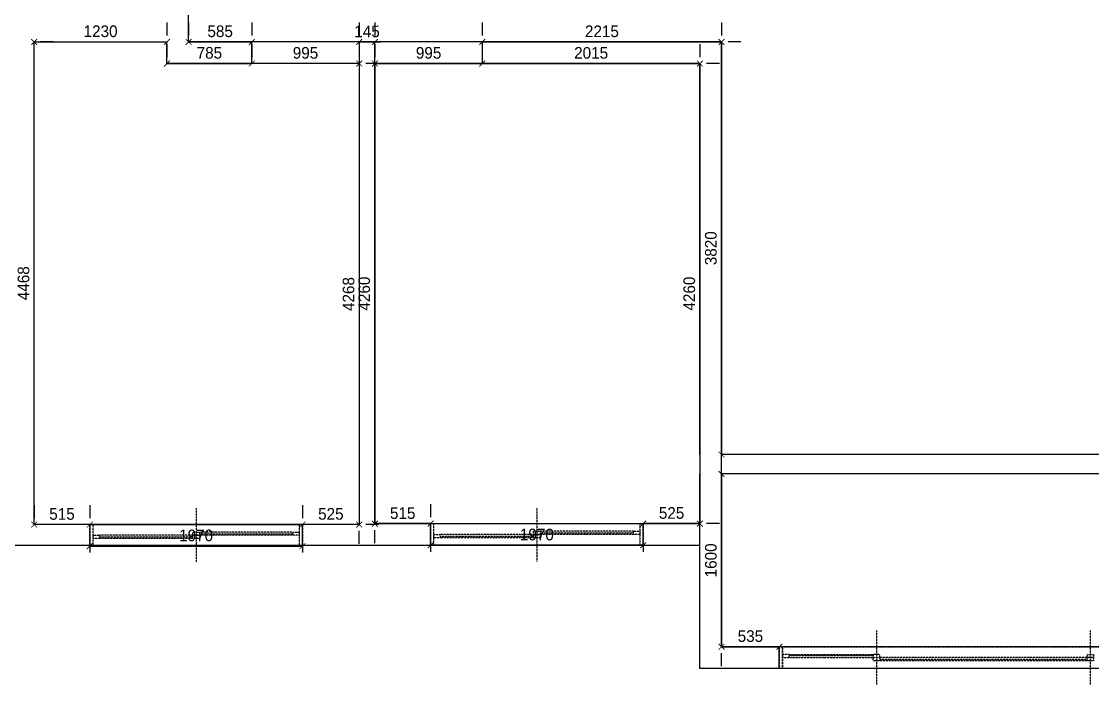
# Model space of a CAD drawing. Header units: millimetres. Extents: x 217202 to 745838, y -6815 to 171372.
# Drawn here: x 401974 to 411893, y 2699 to 8839 of the extents above; entities that cross this region are included whole.
import ezdxf

# ---------------------------------------------------------------- set-up
doc = ezdxf.new("R2010")
doc.units = ezdxf.units.MM
doc.header["$PDMODE"] = 3
doc.linetypes.add('DASHED', pattern=[0.75, 0.5, -0.25])
doc.layers.get('DEFPOINTS').update_dxf_attribs({"color": 248})
doc.layers.add('C-WALL1', color=2, linetype='Continuous')
doc.layers.add('FUR', color=8, linetype='DASHED')
doc.styles.add('YOURNAME', font='HY울릉도M.TTF')
doc.dimstyles.new('YOURNAME-60', dxfattribs={"dimscale": 60, "dimtxt": 1.8, "dimasz": 0.9, "dimexe": 1, "dimexo": 3, "dimgap": 0.7, "dimtad": 1, "dimdec": 0, "dimzin": 0, "dimdsep": 46, "dimtxsty": 'YOURNAME', "dimblk": 'ARCHTICK', "dimcen": 0, "dimclrd": 1, "dimclre": 1, "dimclrt": 7, "dimadec": 0, "dimazin": 0, "dimtfac": 1, "dimtdec": 0, "dimtix": 1, "dimtmove": 2, "dimatfit": 3, "dimldrblk": 'ARCHTICK', "dimfxl": 1, "dimtolj": 1, "dimtzin": 0, "dimarcsym": 0})

# ---------------------------------------------------------------- blocks, each defined once
blk = doc.blocks.new('_ArchTick')
at = {"color": 0, "linetype": 'ByBlock', "const_width": 0.15}
blk.add_lwpolyline([(-0.5, -0.5), (0.5, 0.5)], dxfattribs=at)
blk = doc.blocks.new('*D995')
at = {"layer": 'C-WALL1', "color": 1, "lineweight": -2, "transparency": 16777216}
for p, q in [((403522.1, 8829.2), (403522.1, 8709.2)), ((404107.1, 8829.2), (404107.1, 8709.2)), ((403522.1, 8649.2), (404107.1, 8649.2))]:
    blk.add_line(p, q, dxfattribs=at)
at = {"layer": 'DEFPOINTS', "color": 0, "transparency": 16777216}
for p in [(403522.1, 8649.2), (404107.1, 8649.2), (404107.1, 8649.2)]:
    blk.add_point(p, dxfattribs=at)
at = {"layer": 'C-WALL1', "color": 1, "lineweight": -2, "transparency": 16777216, "xscale": 54, "yscale": 54, "zscale": 54, "rotation": 180}
blk.add_blockref('_ArchTick', (403522.1, 8649.2), dxfattribs=at)
at = {"layer": 'C-WALL1', "color": 1, "lineweight": -2, "transparency": 16777216, "xscale": 54, "yscale": 54, "zscale": 54}
blk.add_blockref('_ArchTick', (404107.1, 8649.2), dxfattribs=at)
at = {"layer": 'C-WALL1', "color": 7, "transparency": 16777216, "insert": (403814.6, 8747.4), "char_height": 108, "attachment_point": 5, "style": 'YOURNAME'}
blk.add_mtext('\\A1;585', dxfattribs=at)
blk = doc.blocks.new('*D996')
at = {"layer": 'C-WALL1', "color": 1, "lineweight": -2, "transparency": 16777216}
for p, q in [((405102.1, 8829.2), (405102.1, 8709.2)), ((405247.1, 8829.2), (405247.1, 8709.2)), ((405102.1, 8649.2), (405048.1, 8649.2)), ((405102.1, 8649.2), (405247.1, 8649.2)), ((405247.1, 8649.2), (405301.1, 8649.2))]:
    blk.add_line(p, q, dxfattribs=at)
at = {"layer": 'DEFPOINTS', "color": 0, "transparency": 16777216}
for p in [(405102.1, 8649.2), (405247.1, 8649.2), (405247.1, 8649.2)]:
    blk.add_point(p, dxfattribs=at)
at = {"layer": 'C-WALL1', "color": 1, "lineweight": -2, "transparency": 16777216, "xscale": 54, "yscale": 54, "zscale": 54}
blk.add_blockref('_ArchTick', (405102.1, 8649.2), dxfattribs=at)
at = {"layer": 'C-WALL1', "color": 1, "lineweight": -2, "transparency": 16777216, "xscale": 54, "yscale": 54, "zscale": 54, "rotation": 180}
blk.add_blockref('_ArchTick', (405247.1, 8649.2), dxfattribs=at)
at = {"layer": 'C-WALL1', "color": 7, "transparency": 16777216, "insert": (405174.6, 8746.3), "char_height": 108, "attachment_point": 5, "style": 'YOURNAME'}
blk.add_mtext('\\A1;145', dxfattribs=at)
blk = doc.blocks.new('*D997')
at = {"layer": 'C-WALL1', "color": 1, "lineweight": -2, "transparency": 16777216}
for p, q in [((406242.1, 8829.2), (406242.1, 8709.2)), ((408457.1, 8829.2), (408457.1, 8709.2)), ((406242.1, 8649.2), (408457.1, 8649.2))]:
    blk.add_line(p, q, dxfattribs=at)
at = {"layer": 'DEFPOINTS', "color": 0, "transparency": 16777216}
for p in [(406242.1, 8649.2), (408457.1, 8649.2), (408457.1, 8649.2)]:
    blk.add_point(p, dxfattribs=at)
at = {"layer": 'C-WALL1', "color": 1, "lineweight": -2, "transparency": 16777216, "xscale": 54, "yscale": 54, "zscale": 54, "rotation": 180}
blk.add_blockref('_ArchTick', (406242.1, 8649.2), dxfattribs=at)
at = {"layer": 'C-WALL1', "color": 1, "lineweight": -2, "transparency": 16777216, "xscale": 54, "yscale": 54, "zscale": 54}
blk.add_blockref('_ArchTick', (408457.1, 8649.2), dxfattribs=at)
at = {"layer": 'C-WALL1', "color": 7, "transparency": 16777216, "insert": (407349.6, 8747.3), "char_height": 108, "attachment_point": 5, "style": 'YOURNAME'}
blk.add_mtext('\\A1;2215', dxfattribs=at)
blk = doc.blocks.new('*D998')
at = {"layer": 'C-WALL1', "color": 1, "lineweight": -2, "transparency": 16777216}
for p, q in [((408457.1, 8649.2), (408457.1, 4829.2)), ((408637.1, 8649.2), (408517.1, 8649.2)), ((408637.1, 4829.2), (408517.1, 4829.2))]:
    blk.add_line(p, q, dxfattribs=at)
at = {"layer": 'DEFPOINTS', "color": 0, "transparency": 16777216}
for p in [(408457.1, 8649.2), (408457.1, 4829.2), (408457.1, 4829.2)]:
    blk.add_point(p, dxfattribs=at)
at = {"layer": 'C-WALL1', "color": 1, "lineweight": -2, "transparency": 16777216, "xscale": 54, "yscale": 54, "zscale": 54}
for p, rotation in [((408457.1, 8649.2), 90), ((408457.1, 4829.2), 270)]:
    blk.add_blockref('_ArchTick', p, dxfattribs=dict(at, rotation=rotation))
at = {"layer": 'C-WALL1', "color": 7, "transparency": 16777216, "insert": (408358.8, 6739.2), "char_height": 108, "attachment_point": 5, "rotation": 90, "style": 'YOURNAME'}
blk.add_mtext('\\A1;3820', dxfattribs=at)
blk = doc.blocks.new('*D999')
at = {"layer": 'C-WALL1', "color": 1, "lineweight": -2, "transparency": 16777216}
for p, q in [((408457.1, 4649.2), (408457.1, 3049.2)), ((408637.1, 4649.2), (408517.1, 4649.2)), ((408637.1, 3049.2), (408517.1, 3049.2))]:
    blk.add_line(p, q, dxfattribs=at)
at = {"layer": 'DEFPOINTS', "color": 0, "transparency": 16777216}
for p in [(408457.1, 4649.2), (408457.1, 3049.2), (408457.1, 3049.2)]:
    blk.add_point(p, dxfattribs=at)
at = {"layer": 'C-WALL1', "color": 1, "lineweight": -2, "transparency": 16777216, "xscale": 54, "yscale": 54, "zscale": 54}
for p, rotation in [((408457.1, 4649.2), 90), ((408457.1, 3049.2), 270)]:
    blk.add_blockref('_ArchTick', p, dxfattribs=dict(at, rotation=rotation))
at = {"layer": 'C-WALL1', "color": 7, "transparency": 16777216, "insert": (408358.8, 3849.2), "char_height": 108, "attachment_point": 5, "rotation": 90, "style": 'YOURNAME'}
blk.add_mtext('\\A1;1600', dxfattribs=at)
blk = doc.blocks.new('*D1000')
at = {"layer": 'C-WALL1', "color": 1, "lineweight": -2, "transparency": 16777216}
for p, q in [((408457.1, 3049.2), (408992.1, 3049.2)), ((408457.1, 2869.2), (408457.1, 2989.2)), ((408992.1, 2869.2), (408992.1, 2989.2))]:
    blk.add_line(p, q, dxfattribs=at)
at = {"layer": 'DEFPOINTS', "color": 0, "transparency": 16777216}
for p in [(408457.1, 3049.2), (408992.1, 3049.2), (408992.1, 3049.2)]:
    blk.add_point(p, dxfattribs=at)
at = {"layer": 'C-WALL1', "color": 1, "lineweight": -2, "transparency": 16777216, "xscale": 54, "yscale": 54, "zscale": 54, "rotation": 180}
blk.add_blockref('_ArchTick', (408457.1, 3049.2), dxfattribs=at)
at = {"layer": 'C-WALL1', "color": 1, "lineweight": -2, "transparency": 16777216, "xscale": 54, "yscale": 54, "zscale": 54}
blk.add_blockref('_ArchTick', (408992.1, 3049.2), dxfattribs=at)
at = {"layer": 'C-WALL1', "color": 7, "transparency": 16777216, "insert": (408724.6, 3147.4), "char_height": 108, "attachment_point": 5, "style": 'YOURNAME'}
blk.add_mtext('\\A1;535', dxfattribs=at)
blk = doc.blocks.new('*D1028')
at = {"layer": 'C-WALL1', "color": 1, "lineweight": -2, "transparency": 16777216}
for p, q in [((406242.1, 8629.2), (406242.1, 8509.2)), ((408257.1, 8629.2), (408257.1, 8509.2)), ((408257.1, 8449.2), (406242.1, 8449.2))]:
    blk.add_line(p, q, dxfattribs=at)
at = {"layer": 'DEFPOINTS', "color": 0, "transparency": 16777216}
for p in [(406242.1, 8449.2), (406242.1, 8449.2), (408257.1, 8449.2)]:
    blk.add_point(p, dxfattribs=at)
at = {"layer": 'C-WALL1', "color": 1, "lineweight": -2, "transparency": 16777216, "xscale": 54, "yscale": 54, "zscale": 54, "rotation": 180}
blk.add_blockref('_ArchTick', (406242.1, 8449.2), dxfattribs=at)
at = {"layer": 'C-WALL1', "color": 1, "lineweight": -2, "transparency": 16777216, "xscale": 54, "yscale": 54, "zscale": 54}
blk.add_blockref('_ArchTick', (408257.1, 8449.2), dxfattribs=at)
at = {"layer": 'C-WALL1', "color": 7, "transparency": 16777216, "insert": (407249.6, 8547.4), "char_height": 108, "attachment_point": 5, "style": 'YOURNAME'}
blk.add_mtext('\\A1;2015', dxfattribs=at)
blk = doc.blocks.new('*D1029')
at = {"layer": 'C-WALL1', "color": 1, "lineweight": -2, "transparency": 16777216}
for p, q in [((408257.1, 8449.2), (408257.1, 4189.2)), ((408437.1, 8449.2), (408317.1, 8449.2)), ((408437.1, 4189.2), (408317.1, 4189.2))]:
    blk.add_line(p, q, dxfattribs=at)
at = {"layer": 'DEFPOINTS', "color": 0, "transparency": 16777216}
for p in [(408257.1, 8449.2), (408257.1, 4189.2), (408257.1, 4189.2)]:
    blk.add_point(p, dxfattribs=at)
at = {"layer": 'C-WALL1', "color": 1, "lineweight": -2, "transparency": 16777216, "xscale": 54, "yscale": 54, "zscale": 54}
for p, rotation in [((408257.1, 8449.2), 90), ((408257.1, 4189.2), 270)]:
    blk.add_blockref('_ArchTick', p, dxfattribs=dict(at, rotation=rotation))
at = {"layer": 'C-WALL1', "color": 7, "transparency": 16777216, "insert": (408158.8, 6319.2), "char_height": 108, "attachment_point": 5, "rotation": 90, "style": 'YOURNAME'}
blk.add_mtext('\\A1;4260', dxfattribs=at)
blk = doc.blocks.new('*D1030')
at = {"layer": 'C-WALL1', "color": 1, "lineweight": -2, "transparency": 16777216}
for p, q in [((408257.1, 4189.2), (407732.1, 4189.2)), ((407732.1, 4009.2), (407732.1, 4129.2)), ((408257.1, 4009.2), (408257.1, 4129.2))]:
    blk.add_line(p, q, dxfattribs=at)
at = {"layer": 'DEFPOINTS', "color": 0, "transparency": 16777216}
for p in [(407732.1, 4189.2), (407732.1, 4189.2), (408257.1, 4189.2)]:
    blk.add_point(p, dxfattribs=at)
at = {"layer": 'C-WALL1', "color": 1, "lineweight": -2, "transparency": 16777216, "xscale": 54, "yscale": 54, "zscale": 54, "rotation": 180}
blk.add_blockref('_ArchTick', (407732.1, 4189.2), dxfattribs=at)
at = {"layer": 'C-WALL1', "color": 1, "lineweight": -2, "transparency": 16777216, "xscale": 54, "yscale": 54, "zscale": 54}
blk.add_blockref('_ArchTick', (408257.1, 4189.2), dxfattribs=at)
at = {"layer": 'C-WALL1', "color": 7, "transparency": 16777216, "insert": (407994.6, 4287.3), "char_height": 108, "attachment_point": 5, "style": 'YOURNAME'}
blk.add_mtext('\\A1;525', dxfattribs=at)
blk = doc.blocks.new('*D1031')
at = {"layer": 'C-WALL1', "color": 1, "lineweight": -2, "transparency": 16777216}
for p, q in [((405762.1, 4009.2), (405762.1, 3929.2)), ((407732.1, 3989.2), (405762.1, 3989.2)), ((407732.1, 4009.2), (407732.1, 3929.2))]:
    blk.add_line(p, q, dxfattribs=at)
at = {"layer": 'DEFPOINTS', "color": 0, "transparency": 16777216}
for p in [(405762.1, 4189.2), (407732.1, 4189.2), (405762.1, 3989.2)]:
    blk.add_point(p, dxfattribs=at)
at = {"layer": 'C-WALL1', "color": 1, "lineweight": -2, "transparency": 16777216, "xscale": 54, "yscale": 54, "zscale": 54, "rotation": 180}
blk.add_blockref('_ArchTick', (405762.1, 3989.2), dxfattribs=at)
at = {"layer": 'C-WALL1', "color": 1, "lineweight": -2, "transparency": 16777216, "xscale": 54, "yscale": 54, "zscale": 54}
blk.add_blockref('_ArchTick', (407732.1, 3989.2), dxfattribs=at)
at = {"layer": 'C-WALL1', "color": 7, "transparency": 16777216, "insert": (406747.1, 4087.5), "char_height": 108, "attachment_point": 5, "style": 'YOURNAME'}
blk.add_mtext('\\A1;1970', dxfattribs=at)
blk = doc.blocks.new('*D1032')
at = {"layer": 'C-WALL1', "color": 1, "lineweight": -2, "transparency": 16777216}
for p, q in [((405762.1, 4369.2), (405762.1, 4249.2)), ((405762.1, 4189.2), (405247.1, 4189.2)), ((405247.1, 4009.2), (405247.1, 4129.2))]:
    blk.add_line(p, q, dxfattribs=at)
at = {"layer": 'DEFPOINTS', "color": 0, "transparency": 16777216}
for p in [(405247.1, 4189.2), (405247.1, 4189.2), (405762.1, 4189.2)]:
    blk.add_point(p, dxfattribs=at)
at = {"layer": 'C-WALL1', "color": 1, "lineweight": -2, "transparency": 16777216, "xscale": 54, "yscale": 54, "zscale": 54, "rotation": 180}
blk.add_blockref('_ArchTick', (405247.1, 4189.2), dxfattribs=at)
at = {"layer": 'C-WALL1', "color": 1, "lineweight": -2, "transparency": 16777216, "xscale": 54, "yscale": 54, "zscale": 54}
blk.add_blockref('_ArchTick', (405762.1, 4189.2), dxfattribs=at)
at = {"layer": 'C-WALL1', "color": 7, "transparency": 16777216, "insert": (405504.6, 4286.3), "char_height": 108, "attachment_point": 5, "style": 'YOURNAME'}
blk.add_mtext('\\A1;515', dxfattribs=at)
blk = doc.blocks.new('*D1033')
at = {"layer": 'C-WALL1', "color": 1, "lineweight": -2, "transparency": 16777216}
for p, q in [((405247.1, 4189.2), (405247.1, 8449.2)), ((405427.1, 8449.2), (405307.1, 8449.2)), ((405427.1, 4189.2), (405307.1, 4189.2))]:
    blk.add_line(p, q, dxfattribs=at)
at = {"layer": 'DEFPOINTS', "color": 0, "transparency": 16777216}
for p in [(405247.1, 8449.2), (405247.1, 8449.2), (405247.1, 4189.2)]:
    blk.add_point(p, dxfattribs=at)
at = {"layer": 'C-WALL1', "color": 1, "lineweight": -2, "transparency": 16777216, "xscale": 54, "yscale": 54, "zscale": 54}
for p, rotation in [((405247.1, 8449.2), 90), ((405247.1, 4189.2), 270)]:
    blk.add_blockref('_ArchTick', p, dxfattribs=dict(at, rotation=rotation))
at = {"layer": 'C-WALL1', "color": 7, "transparency": 16777216, "insert": (405148.8, 6319.2), "char_height": 108, "attachment_point": 5, "rotation": 90, "style": 'YOURNAME'}
blk.add_mtext('\\A1;4260', dxfattribs=at)
blk = doc.blocks.new('*D1034')
at = {"layer": 'C-WALL1', "color": 1, "lineweight": -2, "transparency": 16777216}
for p, q in [((405247.1, 8629.2), (405247.1, 8509.2)), ((406242.1, 8629.2), (406242.1, 8509.2)), ((405247.1, 8449.2), (406242.1, 8449.2))]:
    blk.add_line(p, q, dxfattribs=at)
at = {"layer": 'DEFPOINTS', "color": 0, "transparency": 16777216}
for p in [(405247.1, 8449.2), (406242.1, 8449.2), (406242.1, 8449.2)]:
    blk.add_point(p, dxfattribs=at)
at = {"layer": 'C-WALL1', "color": 1, "lineweight": -2, "transparency": 16777216, "xscale": 54, "yscale": 54, "zscale": 54, "rotation": 180}
blk.add_blockref('_ArchTick', (405247.1, 8449.2), dxfattribs=at)
at = {"layer": 'C-WALL1', "color": 1, "lineweight": -2, "transparency": 16777216, "xscale": 54, "yscale": 54, "zscale": 54}
blk.add_blockref('_ArchTick', (406242.1, 8449.2), dxfattribs=at)
at = {"layer": 'C-WALL1', "color": 7, "transparency": 16777216, "insert": (405744.6, 8547.3), "char_height": 108, "attachment_point": 5, "style": 'YOURNAME'}
blk.add_mtext('\\A1;995', dxfattribs=at)
blk = doc.blocks.new('*D1035')
at = {"layer": 'C-WALL1', "color": 1, "lineweight": -2, "transparency": 16777216}
for p, q in [((404107.1, 8629.2), (404107.1, 8509.2)), ((405102.1, 8629.2), (405102.1, 8509.2)), ((405102.1, 8449.2), (404107.1, 8449.2))]:
    blk.add_line(p, q, dxfattribs=at)
at = {"layer": 'DEFPOINTS', "color": 0, "transparency": 16777216}
for p in [(404107.1, 8449.2), (404107.1, 8449.2), (405102.1, 8449.2)]:
    blk.add_point(p, dxfattribs=at)
at = {"layer": 'C-WALL1', "color": 1, "lineweight": -2, "transparency": 16777216, "xscale": 54, "yscale": 54, "zscale": 54, "rotation": 180}
blk.add_blockref('_ArchTick', (404107.1, 8449.2), dxfattribs=at)
at = {"layer": 'C-WALL1', "color": 1, "lineweight": -2, "transparency": 16777216, "xscale": 54, "yscale": 54, "zscale": 54}
blk.add_blockref('_ArchTick', (405102.1, 8449.2), dxfattribs=at)
at = {"layer": 'C-WALL1', "color": 7, "transparency": 16777216, "insert": (404604.6, 8547.3), "char_height": 108, "attachment_point": 5, "style": 'YOURNAME'}
blk.add_mtext('\\A1;995', dxfattribs=at)
blk = doc.blocks.new('*D1036')
at = {"layer": 'C-WALL1', "color": 1, "lineweight": -2, "transparency": 16777216}
for p, q in [((405102.1, 8449.2), (405102.1, 4181.2)), ((405282.1, 8449.2), (405162.1, 8449.2)), ((405282.1, 4181.2), (405162.1, 4181.2))]:
    blk.add_line(p, q, dxfattribs=at)
at = {"layer": 'DEFPOINTS', "color": 0, "transparency": 16777216}
for p in [(405102.1, 8449.2), (405102.1, 4181.2), (405102.1, 4181.2)]:
    blk.add_point(p, dxfattribs=at)
at = {"layer": 'C-WALL1', "color": 1, "lineweight": -2, "transparency": 16777216, "xscale": 54, "yscale": 54, "zscale": 54}
for p, rotation in [((405102.1, 8449.2), 90), ((405102.1, 4181.2), 270)]:
    blk.add_blockref('_ArchTick', p, dxfattribs=dict(at, rotation=rotation))
at = {"layer": 'C-WALL1', "color": 7, "transparency": 16777216, "insert": (405003.8, 6315.2), "char_height": 108, "attachment_point": 5, "rotation": 90, "style": 'YOURNAME'}
blk.add_mtext('\\A1;4268', dxfattribs=at)
blk = doc.blocks.new('*D1037')
at = {"layer": 'C-WALL1', "color": 1, "lineweight": -2, "transparency": 16777216}
for p, q in [((404577.1, 4361.2), (404577.1, 4241.2)), ((405102.1, 4181.2), (404577.1, 4181.2)), ((405102.1, 4001.2), (405102.1, 4121.2))]:
    blk.add_line(p, q, dxfattribs=at)
at = {"layer": 'DEFPOINTS', "color": 0, "transparency": 16777216}
for p in [(404577.1, 4181.2), (404577.1, 4181.2), (405102.1, 4181.2)]:
    blk.add_point(p, dxfattribs=at)
at = {"layer": 'C-WALL1', "color": 1, "lineweight": -2, "transparency": 16777216, "xscale": 54, "yscale": 54, "zscale": 54, "rotation": 180}
blk.add_blockref('_ArchTick', (404577.1, 4181.2), dxfattribs=at)
at = {"layer": 'C-WALL1', "color": 1, "lineweight": -2, "transparency": 16777216, "xscale": 54, "yscale": 54, "zscale": 54}
blk.add_blockref('_ArchTick', (405102.1, 4181.2), dxfattribs=at)
at = {"layer": 'C-WALL1', "color": 7, "transparency": 16777216, "insert": (404839.6, 4279.3), "char_height": 108, "attachment_point": 5, "style": 'YOURNAME'}
blk.add_mtext('\\A1;525', dxfattribs=at)
blk = doc.blocks.new('*D1038')
at = {"layer": 'C-WALL1', "color": 1, "lineweight": -2, "transparency": 16777216}
for p, q in [((402607.1, 4001.2), (402607.1, 3921.2)), ((404577.1, 3981.2), (402607.1, 3981.2)), ((404577.1, 4001.2), (404577.1, 3921.2))]:
    blk.add_line(p, q, dxfattribs=at)
at = {"layer": 'DEFPOINTS', "color": 0, "transparency": 16777216}
for p in [(402607.1, 4181.2), (404577.1, 4181.2), (402607.1, 3981.2)]:
    blk.add_point(p, dxfattribs=at)
at = {"layer": 'C-WALL1', "color": 1, "lineweight": -2, "transparency": 16777216, "xscale": 54, "yscale": 54, "zscale": 54, "rotation": 180}
blk.add_blockref('_ArchTick', (402607.1, 3981.2), dxfattribs=at)
at = {"layer": 'C-WALL1', "color": 1, "lineweight": -2, "transparency": 16777216, "xscale": 54, "yscale": 54, "zscale": 54}
blk.add_blockref('_ArchTick', (404577.1, 3981.2), dxfattribs=at)
at = {"layer": 'C-WALL1', "color": 7, "transparency": 16777216, "insert": (403592.1, 4079.5), "char_height": 108, "attachment_point": 5, "style": 'YOURNAME'}
blk.add_mtext('\\A1;1970', dxfattribs=at)
blk = doc.blocks.new('*D1039')
at = {"layer": 'C-WALL1', "color": 1, "lineweight": -2, "transparency": 16777216}
for p, q in [((402092.1, 4361.2), (402092.1, 4241.2)), ((402607.1, 4361.2), (402607.1, 4241.2)), ((402607.1, 4181.2), (402092.1, 4181.2))]:
    blk.add_line(p, q, dxfattribs=at)
at = {"layer": 'DEFPOINTS', "color": 0, "transparency": 16777216}
for p in [(402092.1, 4181.2), (402092.1, 4181.2), (402607.1, 4181.2)]:
    blk.add_point(p, dxfattribs=at)
at = {"layer": 'C-WALL1', "color": 1, "lineweight": -2, "transparency": 16777216, "xscale": 54, "yscale": 54, "zscale": 54, "rotation": 180}
blk.add_blockref('_ArchTick', (402092.1, 4181.2), dxfattribs=at)
at = {"layer": 'C-WALL1', "color": 1, "lineweight": -2, "transparency": 16777216, "xscale": 54, "yscale": 54, "zscale": 54}
blk.add_blockref('_ArchTick', (402607.1, 4181.2), dxfattribs=at)
at = {"layer": 'C-WALL1', "color": 7, "transparency": 16777216, "insert": (402349.6, 4278.3), "char_height": 108, "attachment_point": 5, "style": 'YOURNAME'}
blk.add_mtext('\\A1;515', dxfattribs=at)
blk = doc.blocks.new('*D1040')
at = {"layer": 'C-WALL1', "color": 1, "lineweight": -2, "transparency": 16777216}
for p, q in [((402092.1, 4181.2), (402092.1, 8649.2)), ((402272.1, 8649.2), (402152.1, 8649.2)), ((402272.1, 4181.2), (402152.1, 4181.2))]:
    blk.add_line(p, q, dxfattribs=at)
at = {"layer": 'DEFPOINTS', "color": 0, "transparency": 16777216}
for p in [(402092.1, 8649.2), (402092.1, 8649.2), (402092.1, 4181.2)]:
    blk.add_point(p, dxfattribs=at)
at = {"layer": 'C-WALL1', "color": 1, "lineweight": -2, "transparency": 16777216, "xscale": 54, "yscale": 54, "zscale": 54}
for p, rotation in [((402092.1, 8649.2), 90), ((402092.1, 4181.2), 270)]:
    blk.add_blockref('_ArchTick', p, dxfattribs=dict(at, rotation=rotation))
at = {"layer": 'C-WALL1', "color": 7, "transparency": 16777216, "insert": (401993.8, 6415.2), "char_height": 108, "attachment_point": 5, "rotation": 90, "style": 'YOURNAME'}
blk.add_mtext('\\A1;4468', dxfattribs=at)
blk = doc.blocks.new('*D1041')
at = {"layer": 'C-WALL1', "color": 1, "lineweight": -2, "transparency": 16777216}
for p, q in [((403322.1, 8829.2), (403322.1, 8709.2)), ((402092.1, 8649.2), (403322.1, 8649.2)), ((402092.1, 8469.2), (402092.1, 8589.2))]:
    blk.add_line(p, q, dxfattribs=at)
at = {"layer": 'DEFPOINTS', "color": 0, "transparency": 16777216}
for p in [(402092.1, 8649.2), (403322.1, 8649.2), (403322.1, 8649.2)]:
    blk.add_point(p, dxfattribs=at)
at = {"layer": 'C-WALL1', "color": 1, "lineweight": -2, "transparency": 16777216, "xscale": 54, "yscale": 54, "zscale": 54, "rotation": 180}
blk.add_blockref('_ArchTick', (402092.1, 8649.2), dxfattribs=at)
at = {"layer": 'C-WALL1', "color": 1, "lineweight": -2, "transparency": 16777216, "xscale": 54, "yscale": 54, "zscale": 54}
blk.add_blockref('_ArchTick', (403322.1, 8649.2), dxfattribs=at)
at = {"layer": 'C-WALL1', "color": 7, "transparency": 16777216, "insert": (402707.1, 8747.4), "char_height": 108, "attachment_point": 5, "style": 'YOURNAME'}
blk.add_mtext('\\A1;1230', dxfattribs=at)
blk = doc.blocks.new('*D1042')
at = {"layer": 'C-WALL1', "color": 1, "lineweight": -2, "transparency": 16777216}
for p, q in [((403322.1, 8629.2), (403322.1, 8509.2)), ((404107.1, 8629.2), (404107.1, 8509.2)), ((404107.1, 8449.2), (403322.1, 8449.2))]:
    blk.add_line(p, q, dxfattribs=at)
at = {"layer": 'DEFPOINTS', "color": 0, "transparency": 16777216}
for p in [(403322.1, 8449.2), (403322.1, 8449.2), (404107.1, 8449.2)]:
    blk.add_point(p, dxfattribs=at)
at = {"layer": 'C-WALL1', "color": 1, "lineweight": -2, "transparency": 16777216, "xscale": 54, "yscale": 54, "zscale": 54, "rotation": 180}
blk.add_blockref('_ArchTick', (403322.1, 8449.2), dxfattribs=at)
at = {"layer": 'C-WALL1', "color": 1, "lineweight": -2, "transparency": 16777216, "xscale": 54, "yscale": 54, "zscale": 54}
blk.add_blockref('_ArchTick', (404107.1, 8449.2), dxfattribs=at)
at = {"layer": 'C-WALL1', "color": 7, "transparency": 16777216, "insert": (403714.6, 8547.4), "char_height": 108, "attachment_point": 5, "style": 'YOURNAME'}
blk.add_mtext('\\A1;785', dxfattribs=at)
blk = doc.blocks.new('*D1043')
at = {"layer": 'C-WALL1', "color": 1, "lineweight": -2, "transparency": 16777216}
for p, q in [((403522.1, 8649.2), (403522.1, 9829.2)), ((403702.1, 9829.2), (403582.1, 9829.2)), ((403702.1, 8649.2), (403582.1, 8649.2))]:
    blk.add_line(p, q, dxfattribs=at)
at = {"layer": 'DEFPOINTS', "color": 0, "transparency": 16777216}
for p in [(403522.1, 9829.2), (403522.1, 9829.2), (403522.1, 8649.2)]:
    blk.add_point(p, dxfattribs=at)
at = {"layer": 'C-WALL1', "color": 1, "lineweight": -2, "transparency": 16777216, "xscale": 54, "yscale": 54, "zscale": 54}
for p, rotation in [((403522.1, 9829.2), 90), ((403522.1, 8649.2), 270)]:
    blk.add_blockref('_ArchTick', p, dxfattribs=dict(at, rotation=rotation))
at = {"layer": 'C-WALL1', "color": 7, "transparency": 16777216, "insert": (403423.8, 9239.2), "char_height": 108, "attachment_point": 5, "rotation": 90, "style": 'YOURNAME'}
blk.add_mtext('\\A1;1180', dxfattribs=at)

msp = doc.modelspace()

# ---------------------------------------------------------------- linework, layer by layer
at = {"layer": 'C-WALL1'}
for p, q in [((403522.1, 8649.2), (403522.1, 9829.2)), ((402092.1, 4181.2), (402092.1, 8649.2)), ((402092.1, 8649.2), (403322.1, 8649.2)), ((403322.1, 8449.2), (403322.1, 8649.2)), ((404107.1, 8649.2), (403522.1, 8649.2)), ((404107.1, 8449.2), (404107.1, 8649.2)), ((405102.1, 8649.2), (404107.1, 8649.2)), ((405247.1, 8649.2), (405102.1, 8649.2)), ((405102.1, 8649.2), (405102.1, 8449.2)), ((405247.1, 8449.2), (405247.1, 8649.2)), ((406242.1, 8649.2), (405247.1, 8649.2)), ((408457.1, 8649.2), (406242.1, 8649.2)), ((406242.1, 8649.2), (406242.1, 8449.2)), ((408457.1, 4829.2), (408457.1, 8649.2)), ((403322.1, 8449.2), (404107.1, 8449.2)), ((405102.1, 8449.2), (404107.1, 8449.2)), ((405102.1, 8449.2), (405102.1, 4181.2)), ((406242.1, 8449.2), (405247.1, 8449.2)), ((405247.1, 8449.2), (405247.1, 4189.2)), ((406242.1, 8449.2), (408257.1, 8449.2)), ((408257.1, 4829.2), (408257.1, 8449.2)), ((408257.1, 4829.2), (408257.1, 4189.2)), ((413262.1, 4829.2), (408457.1, 4829.2)), ((408457.1, 4649.2), (408457.1, 4829.2)), ((408257.1, 2849.2), (408257.1, 4649.2)), ((413262.1, 4649.2), (408457.1, 4649.2)), ((408457.1, 3049.2), (408457.1, 4649.2)), ((405102.1, 4181.2), (402092.1, 4181.2)), ((402607.1, 4181.2), (402607.1, 3981.2)), ((402607.1, 4181.2), (404577.1, 4181.2)), ((404577.1, 3981.2), (404577.1, 4181.2)), ((405247.1, 4189.2), (405762.1, 4189.2)), ((405762.1, 4189.2), (405762.1, 3989.2)), ((405762.1, 4189.2), (407732.1, 4189.2)), ((407732.1, 3989.2), (407732.1, 4189.2)), ((407732.1, 4189.2), (408257.1, 4189.2)), ((401892.1, 3989.2), (405762.1, 3989.2)), ((402607.1, 3981.2), (404577.1, 3981.2)), ((405762.1, 3989.2), (407732.1, 3989.2)), ((407732.1, 3989.2), (408257.1, 3989.2)), ((408992.1, 3049.2), (408457.1, 3049.2)), ((408992.1, 2849.2), (408992.1, 3049.2)), ((412772.1, 3049.2), (408992.1, 3049.2)), ((408992.1, 2849.2), (408257.1, 2849.2)), ((412772.1, 2849.2), (408992.1, 2849.2))]:
    msp.add_line(p, q, dxfattribs=at)
at = {"layer": 'FUR'}
for p, q in [((403592.1, 4331.2), (403592.1, 3831.2)), ((406747.1, 4339.2), (406747.1, 3839.2)), ((402607.1, 3981.2), (402607.1, 4181.2)), ((402607.1, 4181.2), (404577.1, 4181.2)), ((402607.1, 3981.2), (402607.1, 4181.2)), ((402637.1, 3981.2), (402637.1, 4181.2)), ((404547.1, 4181.2), (404547.1, 3981.2)), ((404577.1, 3981.2), (404577.1, 4181.2)), ((404577.1, 4181.2), (404577.1, 3981.2)), ((405762.1, 3989.2), (405762.1, 4189.2)), ((405762.1, 4189.2), (407732.1, 4189.2)), ((405762.1, 3989.2), (405762.1, 4189.2)), ((405792.1, 3989.2), (405792.1, 4189.2)), ((407702.1, 4189.2), (407702.1, 3989.2)), ((407732.1, 3989.2), (407732.1, 4189.2)), ((407732.1, 4189.2), (407732.1, 3989.2)), ((403562.1, 4081.2), (402697.1, 4081.2)), ((404487.1, 4111.2), (403622.1, 4111.2)), ((403622.1, 4096.2), (404487.1, 4096.2)), ((404487.1, 4081.2), (403622.1, 4081.2)), ((406717.1, 4089.2), (405852.1, 4089.2)), ((405852.1, 4074.2), (406717.1, 4074.2)), ((407642.1, 4119.2), (406777.1, 4119.2)), ((406777.1, 4104.2), (407642.1, 4104.2)), ((407642.1, 4089.2), (406777.1, 4089.2)), ((404577.1, 3981.2), (402607.1, 3981.2)), ((402697.1, 4066.2), (403562.1, 4066.2)), ((403562.1, 4051.2), (402697.1, 4051.2)), ((407732.1, 3989.2), (405762.1, 3989.2)), ((406717.1, 4059.2), (405852.1, 4059.2)), ((409892.1, 3199.2), (409892.1, 2699.2)), ((411872.1, 3199.2), (411872.1, 2699.2)), ((408992.1, 3049.2), (408992.1, 2849.2)), ((408992.1, 3049.2), (412772.1, 3049.2)), ((408992.1, 2849.2), (408992.1, 3049.2)), ((408992.1, 3049.2), (408992.1, 2849.2)), ((409022.1, 2849.2), (409022.1, 3049.2)), ((409022.1, 3049.2), (409022.1, 2849.2)), ((409082.1, 2979.2), (409862.1, 2979.2)), ((409862.1, 2964.2), (409082.1, 2964.2)), ((409082.1, 2949.2), (409862.1, 2949.2)), ((411842.1, 2949.2), (409922.1, 2949.2)), ((409922.1, 2934.2), (411842.1, 2934.2)), ((411842.1, 2919.2), (409922.1, 2919.2)), ((412772.1, 2849.2), (408992.1, 2849.2))]:
    msp.add_line(p, q, dxfattribs=at)
for points in [[(402637.1, 4051.2), (402637.1, 4081.2), (402697.1, 4081.2), (402697.1, 4051.2)], [(403562.1, 4081.2), (403562.1, 4111.2), (403622.1, 4111.2), (403622.1, 4081.2)], [(403562.1, 4051.2), (403562.1, 4081.2), (403622.1, 4081.2), (403622.1, 4051.2)], [(404487.1, 4081.2), (404487.1, 4111.2), (404547.1, 4111.2), (404547.1, 4081.2)], [(405792.1, 4059.2), (405792.1, 4089.2), (405852.1, 4089.2), (405852.1, 4059.2)], [(406717.1, 4089.2), (406717.1, 4119.2), (406777.1, 4119.2), (406777.1, 4089.2)], [(406717.1, 4059.2), (406717.1, 4089.2), (406777.1, 4089.2), (406777.1, 4059.2)], [(407642.1, 4089.2), (407642.1, 4119.2), (407702.1, 4119.2), (407702.1, 4089.2)], [(409082.1, 2949.2), (409082.1, 2979.2), (409022.1, 2979.2), (409022.1, 2949.2)], [(409922.1, 2949.2), (409922.1, 2979.2), (409862.1, 2979.2), (409862.1, 2949.2)], [(411842.1, 2949.2), (411842.1, 2979.2), (411902.1, 2979.2), (411902.1, 2949.2)], [(409862.1, 2919.2), (409862.1, 2949.2), (409922.1, 2949.2), (409922.1, 2919.2)], [(411842.1, 2919.2), (411842.1, 2949.2), (411902.1, 2949.2), (411902.1, 2919.2)]]:
    msp.add_lwpolyline(points, close=True, dxfattribs=at)

# ---------------------------------------------------------------- dimensions: what is measured, and where the dimension line sits
at = {"layer": 'C-WALL1'}
for base, p1, p2, picture, middle in [((403522.1, 9829.2), (403522.1, 8649.2), (403522.1, 9829.2), '*D1043', (403423.8, 9239.2)), ((402092.1, 8649.2), (402092.1, 4181.2), (402092.1, 8649.2), '*D1040', (401993.8, 6415.2)), ((408457.1, 4829.2), (408457.1, 8649.2), (408457.1, 4829.2), '*D998', (408358.8, 6739.2)), ((405102.1, 4181.2), (405102.1, 8449.2), (405102.1, 4181.2), '*D1036', (405003.8, 6315.2)), ((405247.1, 8449.2), (405247.1, 4189.2), (405247.1, 8449.2), '*D1033', (405148.8, 6319.2)), ((408257.1, 4189.2), (408257.1, 8449.2), (408257.1, 4189.2), '*D1029', (408158.8, 6319.2)), ((408457.1, 3049.2), (408457.1, 4649.2), (408457.1, 3049.2), '*D999', (408358.8, 3849.2))]:
    dim = msp.add_linear_dim(base=base, p1=p1, p2=p2, angle=90, dimstyle='YOURNAME-60', dxfattribs=at)
    dim.commit()
    dim.dimension.update_dxf_attribs({"geometry": picture, "text_midpoint": middle})
for base, p1, p2, picture, middle in [((403322.1, 8649.2), (402092.1, 8649.2), (403322.1, 8649.2), '*D1041', (402707.1, 8747.4)), ((404107.1, 8649.2), (403522.1, 8649.2), (404107.1, 8649.2), '*D995', (403814.6, 8747.4)), ((405247.1, 8649.2), (405102.1, 8649.2), (405247.1, 8649.2), '*D996', (405174.6, 8746.3)), ((408457.1, 8649.2), (406242.1, 8649.2), (408457.1, 8649.2), '*D997', (407349.6, 8747.3)), ((403322.1, 8449.2), (404107.1, 8449.2), (403322.1, 8449.2), '*D1042', (403714.6, 8547.4)), ((404107.1, 8449.2), (405102.1, 8449.2), (404107.1, 8449.2), '*D1035', (404604.6, 8547.3)), ((406242.1, 8449.2), (405247.1, 8449.2), (406242.1, 8449.2), '*D1034', (405744.6, 8547.3)), ((406242.1, 8449.2), (408257.1, 8449.2), (406242.1, 8449.2), '*D1028', (407249.6, 8547.4)), ((405247.1, 4189.2), (405762.1, 4189.2), (405247.1, 4189.2), '*D1032', (405504.6, 4286.3)), ((402092.1, 4181.2), (402607.1, 4181.2), (402092.1, 4181.2), '*D1039', (402349.6, 4278.3)), ((404577.1, 4181.2), (405102.1, 4181.2), (404577.1, 4181.2), '*D1037', (404839.6, 4279.3)), ((407732.1, 4189.2), (408257.1, 4189.2), (407732.1, 4189.2), '*D1030', (407994.6, 4287.3)), ((402607.1, 3981.2), (404577.1, 4181.2), (402607.1, 4181.2), '*D1038', (403592.1, 4079.5)), ((405762.1, 3989.2), (407732.1, 4189.2), (405762.1, 4189.2), '*D1031', (406747.1, 4087.5)), ((408992.1, 3049.2), (408457.1, 3049.2), (408992.1, 3049.2), '*D1000', (408724.6, 3147.4))]:
    dim = msp.add_linear_dim(base=base, p1=p1, p2=p2, dimstyle='YOURNAME-60', dxfattribs=at)
    dim.commit()
    dim.dimension.update_dxf_attribs({"geometry": picture, "text_midpoint": middle})

doc.saveas('drawing.dxf')
